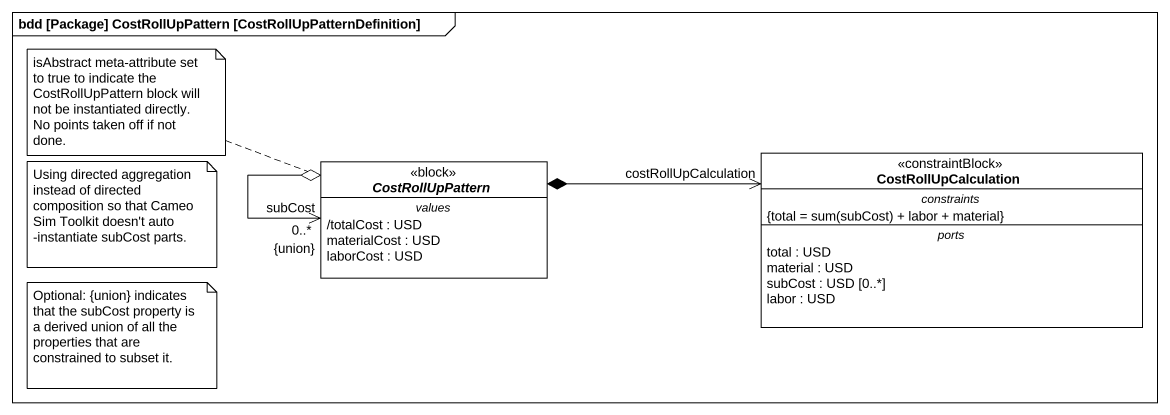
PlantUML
@startuml
mainframe bdd [Package] CostRollUpPattern [CostRollUpPatternDefinition]
hide circle
hide empty members
abstract class CostRollUpPattern <<block>> {
  -- values --
  /totalCost : USD
  materialCost : USD
  laborCost : USD
}
class CostRollUpCalculation <<constraintBlock>> {
  -- constraints --
  {field} {total = sum(subCost) + labor + material}
  -- ports --
  total : USD
  material : USD
  subCost : USD [0..*]
  labor : USD
}
CostRollUpPattern o--> "subCost\n0..*\n{union}" CostRollUpPattern
CostRollUpPattern *-right-> "costRollUpCalculation" CostRollUpCalculation
note left of CostRollUpPattern : isAbstract meta-attribute set to true to indicate the CostRollUpPattern block will not be instantiated directly. No points taken off if not done.
note as N2
  Using directed aggregation instead of directed composition so that Cameo Sim Toolkit doesn't auto -instantiate subCost parts.
end note
note as N3
  Optional: {union} indicates that the subCost property is a derived union of all the properties that are constrained to subset it.
end note
@enduml
